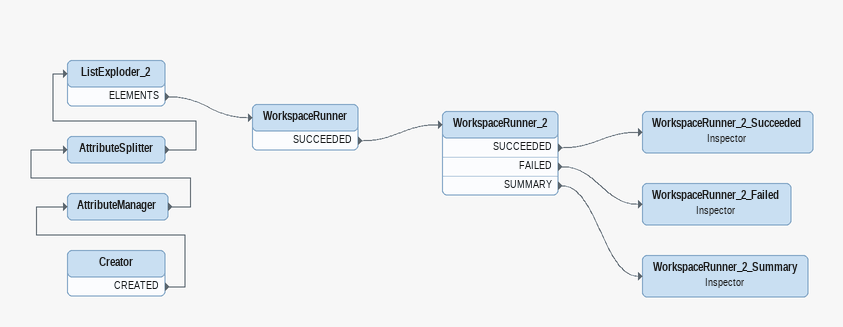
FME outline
Creator
    CREATED -> AttributeManager
AttributeManager
    -> AttributeSplitter
AttributeSplitter
    -> ListExploder_2
ListExploder_2
    ELEMENTS -> WorkspaceRunner
WorkspaceRunner
    SUCCEEDED -> WorkspaceRunner_2
WorkspaceRunner_2
    SUCCEEDED -> WorkspaceRunner_2_Succeeded
    FAILED -> WorkspaceRunner_2_Failed
    SUMMARY -> WorkspaceRunner_2_Summary
WorkspaceRunner_2_Succeeded: Inspector
WorkspaceRunner_2_Failed: Inspector
WorkspaceRunner_2_Summary: Inspector
